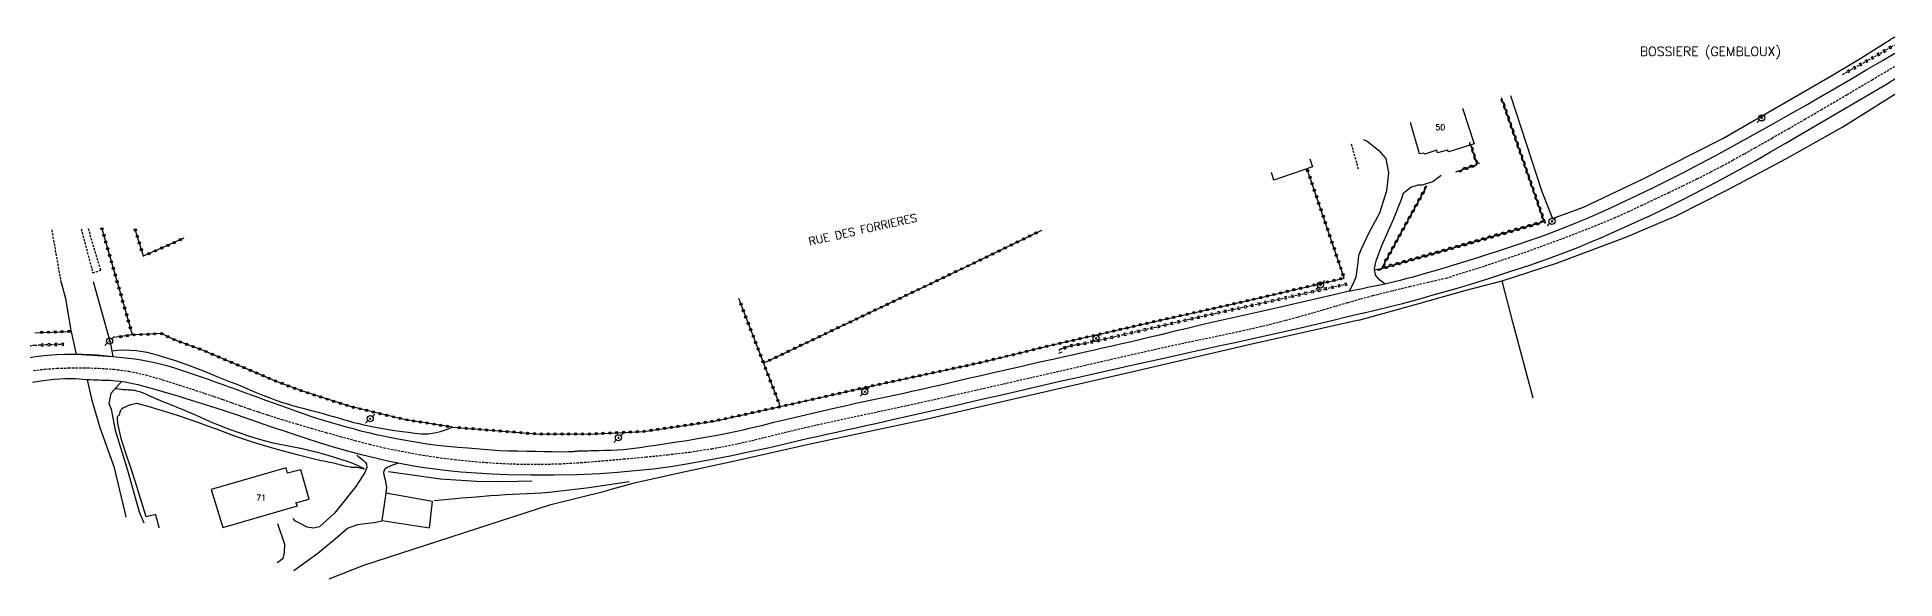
# Model space of a CAD drawing. Header units: millimetres. Extents: x 172000 to 173000, y 133000 to 134000.
# Drawn here: x 172593.8 to 173000, y 133871.6 to 133990.1 of the extents above; entities that cross this region are included whole.
import ezdxf
from ezdxf.enums import TextEntityAlignment as Align

# ---------------------------------------------------------------- set-up
doc = ezdxf.new("R2010")
doc.units = ezdxf.units.MM
doc.linetypes.add('DASHED', pattern=[0.75, 0.5, -0.25])
doc.layers.get('0').update_dxf_attribs({"linetype": 'CONTINUOUS'})
for name, color, linetype in [('W0001', 6, 'DASHED'), ('W0008', 7, 'CONTINUOUS'), ('W0017', 7, 'CONTINUOUS'), ('W0101', 7, 'CONTINUOUS'), ('W0104', 1, 'CONTINUOUS'), ('W0112', 1, 'DASHED'), ('W0120', 7, 'CONTINUOUS'), ('W0211', 2, 'CONTINUOUS'), ('W0214', 2, 'CONTINUOUS'), ('W0220', 5, 'DASHED'), ('W0300', 7, 'CONTINUOUS'), ('W0310', 3, 'CONTINUOUS'), ('W0322', 7, 'CONTINUOUS'), ('W0323', 7, 'CONTINUOUS'), ('W0330', 7, 'CONTINUOUS'), ('W0473', 7, 'CONTINUOUS'), ('W0980', 7, 'CONTINUOUS'), ('W0989', 7, 'CONTINUOUS'), ('W0991', 7, 'CONTINUOUS')]:
    doc.layers.add(name, color=color, linetype=linetype)
doc.styles.get("Standard").update_dxf_attribs({"font": 'romans.shx', "width": 0.85})

# ---------------------------------------------------------------- blocks, each defined once
blk = doc.blocks.new('T473')
for p, q in [((-0.166667, 0.166667), (0.166667, -0.166667)), ((-0.166667, -0.166667), (0.166667, 0.166667)), ((0.500001, 0.500001), (1.000002, 1.000002)), ((-1.000002, -1.000002), (-0.500001, -0.500001))]:
    blk.add_line(p, q)
blk.add_ellipse((0, 0), major_axis=(0.471405, 0.471405), ratio=1, start_param=5.4977871438, end_param=11.780972451)
blk = doc.blocks.new('t323o')
at = {"color": 0, "linetype": 'Continuous'}
for radius in [0.25, 0.15]:
    blk.add_circle((0, 0), radius, dxfattribs=at)
blk = doc.blocks.new('t310o')
at = {"color": 0, "linetype": 'Continuous'}
for centre, start, end in [((-0.5, 0.38), 216.8699, 323.1304), ((0.5, -0.37), 36.8699, 143.1303)]:
    blk.add_arc(centre, 0.625, start, end, dxfattribs=at)
blk = doc.blocks.new('t322o')
at = {"color": 0, "linetype": 'Continuous'}
for radius in [0.25, 0.15]:
    blk.add_circle((0, 0), radius, dxfattribs=at)
blk = doc.blocks.new('t220o')
at = {"color": 0, "linetype": 'Continuous'}
for p, q in [((-0.25, 0.25), (0.25, 0.25)), ((-0.25, -0.25), (0.25, -0.25))]:
    blk.add_line(p, q, dxfattribs=at)

msp = doc.modelspace()

# ---------------------------------------------------------------- linework, layer by layer
at = {"layer": 'W0001'}
msp.add_lwpolyline([(172592.96, 133917.2), (172595.54, 133917.48), (172598.12, 133917.65), (172600.7, 133917.74), (172603.98, 133917.76), (172607.26, 133917.68), (172610.53, 133917.45), (172613.79, 133917.02), (172617.53, 133916.22), (172621.21, 133915.17), (172624.84, 133913.99), (172628.46, 133912.82), (172630.43, 133912.18), (172632.39, 133911.52), (172634.35, 133910.84), (172636.3, 133910.15), (172638.25, 133909.46), (172640.2, 133908.77), (172642.16, 133908.1), (172644.12, 133907.46), (172647.3, 133906.46), (172650.49, 133905.49), (172653.68, 133904.56), (172656.88, 133903.64), (172660.06, 133902.75), (172663.23, 133901.88), (172666.43, 133901.05), (172669.64, 133900.3), (172673.46, 133899.52), (172677.31, 133898.81), (172681.16, 133898.2), (172685.04, 133897.7), (172689.58, 133897.25), (172694.14, 133896.92), (172698.7, 133896.72), (172703.27, 133896.66), (172707.97, 133896.77), (172712.66, 133897.04), (172717.35, 133897.42), (172722.02, 133897.83), (172726.85, 133898.27), (172731.68, 133898.76), (172736.49, 133899.34), (172741.29, 133900.08), (172744.2, 133900.61), (172747.1, 133901.21), (172749.99, 133901.86), (172752.87, 133902.55), (172755.74, 133903.26), (172758.61, 133903.96), (172761.49, 133904.65), (172764.38, 133905.31), (172767.3, 133905.95), (172770.22, 133906.58), (172773.14, 133907.21), (172776.07, 133907.83), (172778.99, 133908.46), (172781.92, 133909.08), (172784.84, 133909.71), (172787.76, 133910.36), (172793.53, 133911.64), (172799.29, 133912.94), (172805.05, 133914.25), (172810.81, 133915.56), (172814.5, 133916.4), (172818.19, 133917.24), (172821.88, 133918.08), (172825.57, 133918.93), (172829.26, 133919.77), (172832.95, 133920.61), (172836.64, 133921.44), (172840.33, 133922.27), (172843.29, 133922.92), (172846.26, 133923.55), (172849.22, 133924.17), (172852.19, 133924.78), (172855.15, 133925.41), (172858.11, 133926.06), (172861.07, 133926.73), (172864.02, 133927.44), (172866.77, 133928.15), (172869.52, 133928.9), (172872.26, 133929.68), (172875, 133930.48), (172877.73, 133931.28), (172880.47, 133932.07), (172883.21, 133932.84), (172885.96, 133933.57), (172889.93, 133934.58), (172893.92, 133935.55), (172897.91, 133936.49), (172901.9, 133937.39), (172910.45, 133940.09), (172918.94, 133942.97), (172927.36, 133946.04), (172935.71, 133949.29), (172938.69, 133950.55), (172941.64, 133951.88), (172944.56, 133953.26), (172947.48, 133954.64), (172950.57, 133956.09), (172953.66, 133957.56), (172956.73, 133959.06), (172959.78, 133960.6), (172962.24, 133961.9), (172964.67, 133963.23), (172967.1, 133964.59), (172969.53, 133965.95), (172973.14, 133967.99), (172976.74, 133970.05), (172980.34, 133972.12), (172983.92, 133974.21), (172989.48, 133977.47), (172995.02, 133980.74), (173000, 133983.71)], dxfattribs=at)
at = {"layer": 'W0008'}
for points in [[(172894.27, 133937.54), (172897.38, 133938.43), (172900.48, 133939.35), (172903.58, 133940.27), (172906.67, 133941.22), (172908.83, 133941.9), (172910.98, 133942.58), (172913.13, 133943.28), (172915.28, 133943.99), (172917.67, 133944.78), (172920.05, 133945.58), (172922.43, 133946.41), (172924.79, 133947.27), (172927.43, 133948.29), (172930.06, 133949.36), (172932.67, 133950.45), (172935.27, 133951.58), (172938.2, 133952.9), (172941.11, 133954.26), (172944.01, 133955.64), (172946.9, 133957.05), (172950.41, 133958.8), (172953.91, 133960.58), (172957.39, 133962.39), (172960.85, 133964.22), (172964.96, 133966.44), (172969.05, 133968.69), (172973.12, 133970.98), (172977.19, 133973.27), (172980.49, 133975.16), (172983.78, 133977.06), (172987.06, 133978.97), (172990.34, 133980.89), (172993.9, 133982.98), (172997.46, 133985.06), (173000, 133986.57)], [(172883.68, 133929.72), (172886.67, 133930.43), (172889.65, 133931.17), (172892.62, 133931.93), (172895.59, 133932.73), (172899.57, 133933.84), (172903.54, 133934.98), (172907.51, 133936.16), (172911.45, 133937.4), (172915.81, 133938.8), (172920.15, 133940.24), (172924.47, 133941.75), (172928.76, 133943.33), (172931.08, 133944.25), (172933.39, 133945.22), (172935.69, 133946.21), (172937.98, 133947.22), (172940.9, 133948.51), (172943.81, 133949.81), (172946.71, 133951.15), (172949.58, 133952.53), (172953.81, 133954.64), (172958.02, 133956.82), (172962.19, 133959.04), (172966.35, 133961.3), (172969.59, 133963.11), (172972.81, 133964.97), (172976.02, 133966.84), (172979.23, 133968.71), (172983.97, 133971.46), (172988.71, 133974.22), (172993.44, 133976.99), (172998.15, 133979.8), (173000, 133980.93)], [(172894.27, 133937.54), (172893.04, 133937.2), (172891.8, 133936.88), (172890.57, 133936.57), (172889.33, 133936.27), (172888.18, 133936.01), (172887.03, 133935.77), (172885.88, 133935.53), (172884.73, 133935.3), (172883.58, 133935.07), (172882.43, 133934.84), (172881.28, 133934.61), (172880.13, 133934.36), (172878.24, 133933.95), (172876.35, 133933.52), (172874.46, 133933.08), (172872.58, 133932.65), (172870.69, 133932.21), (172868.81, 133931.77), (172866.92, 133931.33), (172865.04, 133930.9), (172863.07, 133930.45), (172861.11, 133930.01), (172859.14, 133929.57), (172857.18, 133929.13), (172855.21, 133928.69), (172853.25, 133928.24), (172851.29, 133927.8), (172849.33, 133927.35), (172847.29, 133926.87), (172845.26, 133926.39), (172843.23, 133925.9), (172841.2, 133925.41), (172839.17, 133924.92), (172837.14, 133924.43), (172835.1, 133923.95), (172833.07, 133923.47), (172830.97, 133922.99), (172828.87, 133922.51), (172826.77, 133922.04), (172824.67, 133921.57), (172822.57, 133921.1), (172820.47, 133920.63), (172818.37, 133920.16), (172816.27, 133919.69), (172812.68, 133918.89), (172809.1, 133918.08), (172805.51, 133917.27), (172801.93, 133916.46), (172799.81, 133915.97), (172797.7, 133915.48), (172795.59, 133914.99), (172793.47, 133914.5), (172791.36, 133914), (172789.25, 133913.51), (172787.13, 133913.03), (172785.02, 133912.55), (172783.28, 133912.17), (172781.53, 133911.79), (172779.79, 133911.42), (172778.05, 133911.05), (172776.3, 133910.68), (172774.56, 133910.31), (172772.82, 133909.94), (172771.08, 133909.55), (172767.68, 133908.78), (172764.28, 133908), (172760.88, 133907.21), (172757.49, 133906.42), (172756.15, 133906.1), (172754.81, 133905.77), (172753.47, 133905.44), (172752.14, 133905.11), (172750.8, 133904.79), (172749.46, 133904.47), (172748.12, 133904.16), (172746.77, 133903.86), (172744.64, 133903.41), (172742.5, 133902.99), (172740.36, 133902.59), (172738.21, 133902.2), (172735.93, 133901.82), (172733.64, 133901.47), (172731.35, 133901.13), (172729.06, 133900.8), (172727.3, 133900.53), (172725.55, 133900.26), (172723.78, 133900.01), (172722.01, 133899.82), (172720.66, 133899.73), (172719.29, 133899.68), (172717.93, 133899.65), (172716.57, 133899.62), (172716, 133899.6), (172715.42, 133899.59), (172714.85, 133899.58), (172714.27, 133899.57), (172713.7, 133899.56), (172713.12, 133899.54), (172712.55, 133899.53), (172711.97, 133899.5), (172711.73, 133899.49), (172711.48, 133899.47), (172711.23, 133899.45), (172710.99, 133899.42), (172710.74, 133899.4), (172710.5, 133899.38), (172710.25, 133899.37), (172710, 133899.36), (172708.22, 133899.33), (172706.43, 133899.36), (172704.65, 133899.41), (172702.86, 133899.45), (172700.86, 133899.48), (172698.85, 133899.51), (172696.85, 133899.56), (172694.85, 133899.64), (172693.13, 133899.74), (172691.41, 133899.87), (172689.69, 133900.01), (172687.98, 133900.16), (172685.75, 133900.37), (172683.52, 133900.58), (172681.3, 133900.81), (172679.08, 133901.09), (172677.37, 133901.35), (172675.66, 133901.64), (172673.96, 133901.94), (172672.26, 133902.26), (172670.84, 133902.54), (172669.42, 133902.82), (172668, 133903.12), (172666.59, 133903.44), (172664.86, 133903.86), (172663.14, 133904.31), (172661.42, 133904.78), (172659.7, 133905.27), (172658.18, 133905.71), (172656.66, 133906.17), (172655.14, 133906.64), (172653.63, 133907.14), (172652, 133907.69), (172650.38, 133908.27), (172648.75, 133908.85), (172647.13, 133909.44), (172645.45, 133910.04), (172643.76, 133910.63), (172642.08, 133911.24), (172640.4, 133911.84), (172639.63, 133912.13), (172638.86, 133912.41), (172638.09, 133912.7), (172637.32, 133912.99), (172636.55, 133913.28), (172635.78, 133913.56), (172635.01, 133913.85), (172634.23, 133914.12), (172632.73, 133914.66), (172631.22, 133915.19), (172629.7, 133915.72), (172628.19, 133916.23), (172626.75, 133916.72), (172625.31, 133917.21), (172623.87, 133917.67), (172622.41, 133918.1), (172620.95, 133918.49), (172619.47, 133918.84), (172617.99, 133919.16), (172616.49, 133919.45), (172615.15, 133919.66), (172613.79, 133919.82), (172612.43, 133919.97), (172611.08, 133920.11), (172609.68, 133920.26), (172608.29, 133920.4), (172606.9, 133920.53), (172605.5, 133920.61), (172603.62, 133920.67), (172601.75, 133920.69), (172599.87, 133920.66), (172598, 133920.57), (172596.01, 133920.42), (172594.02, 133920.22), (172592.04, 133919.96)], [(172883.75, 133929.73), (172880.33, 133928.88), (172876.89, 133928.04), (172873.46, 133927.22), (172870.02, 133926.42), (172867.1, 133925.75), (172864.17, 133925.1), (172861.24, 133924.45), (172858.31, 133923.81), (172855.38, 133923.17), (172852.45, 133922.54), (172849.53, 133921.9), (172846.6, 133921.25), (172840.17, 133919.83), (172833.74, 133918.41), (172827.31, 133916.98), (172820.89, 133915.53), (172818.08, 133914.9), (172815.28, 133914.26), (172812.48, 133913.61), (172809.68, 133912.96), (172806.88, 133912.31), (172804.08, 133911.67), (172801.28, 133911.02), (172798.48, 133910.38), (172794.22, 133909.4), (172789.96, 133908.43), (172785.7, 133907.47), (172781.44, 133906.5), (172779.3, 133906.02), (172777.15, 133905.54), (172775.01, 133905.07), (172772.86, 133904.59), (172770.72, 133904.12), (172768.58, 133903.64), (172766.43, 133903.16), (172764.29, 133902.68), (172762.46, 133902.27), (172760.63, 133901.84), (172758.8, 133901.42), (172756.97, 133900.99), (172755.14, 133900.56), (172753.3, 133900.15), (172751.47, 133899.75), (172749.63, 133899.36), (172745.32, 133898.47), (172741.01, 133897.61), (172736.68, 133896.81), (172732.34, 133896.13), (172728.47, 133895.62), (172724.58, 133895.2), (172720.69, 133894.86), (172716.79, 133894.6), (172711.78, 133894.38), (172706.76, 133894.27), (172701.74, 133894.26), (172696.73, 133894.35), (172693.3, 133894.48), (172689.87, 133894.69), (172686.45, 133894.96), (172683.03, 133895.3), (172680.73, 133895.58), (172678.43, 133895.9), (172676.13, 133896.27), (172673.85, 133896.68), (172670.79, 133897.3), (172667.74, 133897.99), (172664.71, 133898.73), (172661.69, 133899.52), (172658.58, 133900.42), (172655.49, 133901.38), (172652.41, 133902.38), (172649.33, 133903.39), (172647.86, 133903.88), (172646.38, 133904.38), (172644.91, 133904.89), (172643.45, 133905.4), (172641.98, 133905.91), (172640.51, 133906.42), (172639.04, 133906.92), (172637.56, 133907.42), (172634.78, 133908.34), (172631.99, 133909.25), (172629.19, 133910.14), (172626.39, 133911.01), (172624.61, 133911.54), (172622.83, 133912.06), (172621.05, 133912.56), (172619.26, 133913.06), (172618.22, 133913.36), (172617.18, 133913.66), (172616.14, 133913.95), (172615.09, 133914.2), (172614.07, 133914.41), (172613.05, 133914.59), (172612.03, 133914.75), (172611, 133914.87), (172610.39, 133914.92), (172609.77, 133914.96), (172609.16, 133914.99), (172608.54, 133915.01), (172607.93, 133915.02), (172607.32, 133915.04), (172606.7, 133915.05), (172606.09, 133915.08), (172605.31, 133915.11), (172604.54, 133915.16), (172603.77, 133915.22), (172602.99, 133915.27), (172602.22, 133915.32), (172601.44, 133915.35), (172600.67, 133915.35), (172599.89, 133915.34), (172597.51, 133915.18), (172595.13, 133914.92), (172592.77, 133914.57)]]:
    msp.add_lwpolyline(points, dxfattribs=at)
at = {"layer": 'W0017'}
for points in [[(172883.74, 133967.69), (172884.55, 133967.43), (172887.19, 133965.29), (172888.7, 133963.5), (172889.31, 133960.4), (172888.86, 133956.5), (172887.28, 133951.57), (172884.97, 133947.31), (172883.3, 133943.74), (172882.71, 133942.31), (172882.55, 133940.78), (172882.17, 133937.55), (172881.45, 133936.08), (172880.68, 133934.49)], [(172888.56, 133936.08), (172887.41, 133936.92), (172886.4, 133938.02), (172886.25, 133939.48), (172886.61, 133941.14), (172887.81, 133944.54), (172890.48, 133950.43), (172892.27, 133955), (172892.55, 133956.04), (172892.81, 133956.2), (172894.18, 133957.28), (172895.76, 133957.79), (172896.69, 133957.75), (172898.99, 133958.52), (172900.8, 133959.91)], [(172606, 133936.67), (172609.84, 133923.07), (172610.33, 133920.18), (172602.42, 133920.71), (172601.2, 133925.98), (172600.07, 133932.84), (172599.07, 133936.33)], [(172613.26, 133885.1), (172613.05, 133886.12), (172610.67, 133895.87), (172607.59, 133904.61), (172605.78, 133910.64), (172604.81, 133915.13)], [(172612.26, 133914.76), (172611.11, 133913.52), (172609.9, 133912.17), (172609.46, 133909.99), (172609.94, 133908.74), (172610.87, 133904.16), (172613.52, 133895.4), (172616.06, 133886.25), (172617.12, 133883.87)], [(172663.69, 133898.63), (172665.13, 133897.52), (172665.55, 133897.09), (172665.8, 133896.66), (172665.85, 133895.93), (172665.46, 133894.89), (172663.44, 133891.82), (172658.8, 133885.96), (172655.5, 133882.96), (172654.23, 133882.67), (172652.81, 133882.92), (172651.55, 133883.6), (172650.28, 133884.22), (172649.78, 133884.84)], [(172672.81, 133896.89), (172671.5, 133896.44), (172670.31, 133895.96), (172669.77, 133895.51), (172669.52, 133894.9), (172669.59, 133894.33), (172669.86, 133893.24), (172670.15, 133891.67), (172670.01, 133890.36)], [(172646.32, 133883.71), (172647.85, 133879.19), (172647.79, 133877.37), (172647.54, 133876.09), (172646.9, 133875.58), (172646.25, 133875.13)], [(172649.9, 133873.47), (172655.15, 133877.25), (172658.93, 133880.36), (172661.65, 133882.72), (172663.92, 133883.47), (172666.09, 133883.77), (172667.5, 133883.9), (172669.18, 133884.27)]]:
    msp.add_lwpolyline(points, dxfattribs=at)
at = {"layer": 'W0101'}
for points in [[(172908.02, 133966.72), (172902.47, 133964.98), (172902.17, 133965.33), (172900, 133964.77), (172899.86, 133965.39), (172897.19, 133964.49), (172897.04, 133964.68), (172896.07, 133964.54), (172894.06, 133971.43)], [(172905.44, 133974.56), (172908.02, 133966.72)]]:
    msp.add_lwpolyline(points, dxfattribs=at)
msp.add_lwpolyline([(172651.47, 133895.45), (172648.52, 133894.76), (172648.24, 133895.91), (172631.8, 133891.13), (172634.39, 133882.86), (172650.74, 133887.61), (172650.37, 133888.23), (172653.28, 133889.02)], close=True, dxfattribs=at)
at = {"layer": 'W0104'}
msp.add_lwpolyline([(172872.07, 133963.47), (172872.65, 133961.7), (172864.24, 133958.79), (172863.7, 133960.44)], dxfattribs=at)
msp.add_lwpolyline([(172670.01, 133890.36), (172669.17, 133884.34), (172679.61, 133882.79), (172680.24, 133888.52)], close=True, dxfattribs=at)
at = {"layer": 'W0112'}
for points in [[(172881.11, 133966.74), (172882.65, 133961.25)], [(172599.07, 133936.33), (172597.01, 133948.05)], [(172603.41, 133948.15), (172605.94, 133938.56), (172607.7, 133939.11), (172604.99, 133948.18)]]:
    msp.add_lwpolyline(points, dxfattribs=at)
at = {"layer": 'W0120'}
msp.add_lwpolyline([(172817.85, 133921.15), (172817.09, 133920.87)], dxfattribs=at)
at = {"layer": 'W0211'}
for points in [[(173000, 133990.07), (172999.05, 133989.55)], [(172617.64, 133885.19), (172617.04, 133887.08), (172616.44, 133888.96), (172615.85, 133890.85), (172615.27, 133892.74), (172614.24, 133895.92), (172613.16, 133899.09), (172612.17, 133902.31), (172611.45, 133905.59), (172611.39, 133905.94), (172611.33, 133906.29), (172611.32, 133906.66), (172611.38, 133907.02), (172611.45, 133907.17), (172611.56, 133907.3), (172611.68, 133907.43), (172611.77, 133907.56), (172611.84, 133907.71), (172611.89, 133907.86), (172611.93, 133908.01), (172611.97, 133908.16), (172612.02, 133908.32), (172612.07, 133908.47), (172612.15, 133908.62), (172612.24, 133908.75), (172612.42, 133908.92), (172612.63, 133909.05), (172612.85, 133909.15), (172613.07, 133909.25), (172613.67, 133909.5), (172614.27, 133909.72), (172614.89, 133909.91), (172615.51, 133910.06)], [(172615.51, 133910.06), (172617.96, 133909.38), (172620.4, 133908.67), (172622.83, 133907.92), (172625.25, 133907.14), (172627.17, 133906.49), (172629.09, 133905.81), (172631, 133905.11), (172632.9, 133904.39), (172634.81, 133903.68), (172636.72, 133902.98), (172638.64, 133902.31), (172640.58, 133901.68), (172643.92, 133900.65), (172647.29, 133899.69), (172650.67, 133898.79), (172654.06, 133897.93), (172654.67, 133897.78), (172655.27, 133897.65), (172655.88, 133897.52), (172656.49, 133897.39), (172657.09, 133897.27), (172657.7, 133897.14), (172658.31, 133897.02), (172658.91, 133896.88), (172659.33, 133896.78), (172659.74, 133896.68), (172660.15, 133896.57), (172660.56, 133896.46), (172660.97, 133896.35), (172661.38, 133896.25), (172661.8, 133896.17), (172662.22, 133896.09), (172662.43, 133896.07), (172662.65, 133896.05), (172662.87, 133896.04), (172663.08, 133896.04), (172663.3, 133896.03), (172663.52, 133896.02), (172663.74, 133896.01), (172663.95, 133895.98), (172664.31, 133895.92), (172664.67, 133895.85), (172665.02, 133895.76), (172665.37, 133895.66)], [(172619.73, 133885.68), (172617.64, 133885.19)], [(172620.49, 133882.8), (172620.47, 133882.89), (172620.27, 133883.59), (172620.09, 133884.28), (172619.9, 133884.98), (172619.73, 133885.68)]]:
    msp.add_lwpolyline(points, dxfattribs=at)
at = {"layer": 'W0214'}
for points in [[(172610.12, 133921.44), (172611.46, 133921.6), (172612.8, 133921.66), (172614.15, 133921.64), (172615.49, 133921.52), (172617.73, 133921.15), (172619.94, 133920.6), (172622.1, 133919.95), (172624.25, 133919.26), (172627.23, 133918.23), (172630.17, 133917.08), (172633.09, 133915.89), (172636.01, 133914.73), (172637.43, 133914.16), (172638.85, 133913.57), (172640.27, 133912.98), (172641.68, 133912.39), (172643.1, 133911.81), (172644.53, 133911.25), (172645.97, 133910.71), (172647.42, 133910.2), (172648.52, 133909.85), (172649.63, 133909.52), (172650.74, 133909.21), (172651.86, 133908.92), (172652.98, 133908.63), (172654.1, 133908.34), (172655.22, 133908.05), (172656.33, 133907.75), (172657.44, 133907.44), (172658.55, 133907.12), (172659.66, 133906.79), (172660.77, 133906.46), (172661.88, 133906.14), (172662.99, 133905.84), (172664.11, 133905.55), (172665.23, 133905.29), (172667.3, 133904.85), (172669.38, 133904.48), (172671.47, 133904.15), (172673.57, 133903.86), (172674.97, 133903.66), (172676.39, 133903.45), (172677.83, 133903.32), (172679.27, 133903.34), (172680.64, 133903.52), (172682, 133903.83), (172683.32, 133904.25), (172684.6, 133904.79)], [(172665.37, 133895.66), (172664.45, 133896.1), (172663.52, 133896.51), (172662.58, 133896.9), (172661.62, 133897.26), (172659.55, 133897.96), (172657.45, 133898.59), (172655.34, 133899.17), (172653.22, 133899.71), (172652.11, 133899.98), (172650.99, 133900.21), (172649.87, 133900.43), (172648.75, 133900.64), (172647.63, 133900.85), (172646.51, 133901.07), (172645.39, 133901.32), (172644.28, 133901.59), (172642.15, 133902.18), (172640.04, 133902.82), (172637.94, 133903.52), (172635.86, 133904.26), (172634.56, 133904.76), (172633.26, 133905.29), (172631.98, 133905.84), (172630.7, 133906.4), (172629.42, 133906.97), (172628.14, 133907.53), (172626.86, 133908.09), (172625.57, 133908.63), (172624.91, 133908.9), (172624.25, 133909.16), (172623.6, 133909.42), (172622.94, 133909.68), (172622.28, 133909.94), (172621.62, 133910.2), (172620.96, 133910.46), (172620.3, 133910.73), (172619.71, 133910.98), (172619.13, 133911.24), (172618.56, 133911.52), (172617.98, 133911.79), (172617.4, 133912.05), (172616.81, 133912.29), (172616.2, 133912.51), (172615.59, 133912.69), (172615.21, 133912.77), (172614.83, 133912.82), (172614.45, 133912.86), (172614.06, 133912.89), (172613.68, 133912.91), (172613.3, 133912.93), (172612.92, 133912.95), (172612.54, 133912.98), (172612.1, 133913.03), (172611.67, 133913.08), (172611.24, 133913.13), (172610.8, 133913.18)]]:
    msp.add_lwpolyline(points, dxfattribs=at)
at = {"layer": 'W0220'}
for points in [[(172988.58, 133981.93), (172990.47, 133982.98), (172992.36, 133984.03), (172994.24, 133985.09), (172996.11, 133986.16), (172999.17, 133987.92), (173000, 133988.4)], [(172880.16, 133936.06), (172875.45, 133934.99), (172870.74, 133933.93), (172866.03, 133932.86), (172861.32, 133931.81), (172859.34, 133931.36), (172857.35, 133930.92), (172855.36, 133930.48), (172853.38, 133930.04), (172851.39, 133929.6), (172849.4, 133929.16), (172847.42, 133928.71), (172845.43, 133928.26), (172843.66, 133927.85), (172841.89, 133927.44), (172840.12, 133927.03), (172838.35, 133926.61), (172836.58, 133926.2), (172834.82, 133925.78), (172833.05, 133925.37), (172831.28, 133924.96), (172829.26, 133924.49), (172827.25, 133924.02), (172825.23, 133923.57), (172823.21, 133923.13), (172822.72, 133923.04), (172822.23, 133922.95), (172821.74, 133922.87), (172821.24, 133922.8), (172820.75, 133922.71), (172820.26, 133922.62), (172819.77, 133922.52), (172819.29, 133922.4), (172819.14, 133922.36), (172818.99, 133922.31), (172818.84, 133922.25), (172818.7, 133922.2), (172818.56, 133922.14), (172818.41, 133922.09), (172818.27, 133922.03), (172818.12, 133921.98), (172818.04, 133921.97), (172817.97, 133921.95), (172817.9, 133921.94), (172817.82, 133921.92), (172817.75, 133921.91), (172817.67, 133921.89), (172817.6, 133921.86), (172817.53, 133921.83), (172817.46, 133921.8), (172817.37, 133921.76), (172817.3, 133921.69), (172817.27, 133921.59), (172817.27, 133921.56), (172817.29, 133921.54), (172817.31, 133921.52), (172817.34, 133921.52)], [(172575, 133916.98), (172576.43, 133917.91), (172577.9, 133918.76), (172579.43, 133919.52), (172581, 133920.19), (172582.17, 133920.59), (172583.38, 133920.9), (172584.59, 133921.16), (172585.8, 133921.43), (172587.04, 133921.73), (172588.29, 133922.03), (172589.54, 133922.29), (172590.8, 133922.5), (172592.02, 133922.64), (172593.23, 133922.72), (172594.45, 133922.78), (172595.67, 133922.83), (172596.65, 133922.87), (172597.63, 133922.9), (172598.61, 133922.92), (172599.6, 133922.93)]]:
    msp.add_lwpolyline(points, dxfattribs=at)
at = {"layer": 'W0300'}
msp.add_lwpolyline([(172723.24, 133892.84), (172718.88, 133892.14), (172714.51, 133891.52), (172710.14, 133890.98), (172705.75, 133890.52), (172704.15, 133890.38), (172702.54, 133890.27), (172700.93, 133890.18), (172699.32, 133890.1), (172697.71, 133890.03), (172696.1, 133889.95), (172694.49, 133889.86), (172692.89, 133889.75), (172689.81, 133889.51), (172686.74, 133889.24), (172683.67, 133888.95), (172680.61, 133888.64)], dxfattribs=at)
at = {"layer": 'W0310'}
for points in [[(172886.35, 133939.23), (172887.76, 133939.51), (172923.34, 133949.73), (172913.98, 133976.79)], [(172904.03, 133960.63), (172908.66, 133962.22), (172907.3, 133966.49)], [(172897.56, 133957.39), (172887.76, 133939.51)]]:
    msp.add_lwpolyline(points, dxfattribs=at)
at = {"layer": 'W0322'}
msp.add_lwpolyline([(172684.6, 133904.79), (172674.03, 133906.48), (172662.29, 133909.29), (172651.89, 133912.62), (172646.26, 133914.73), (172630.33, 133921.49), (172624.01, 133923.8), (172620.89, 133925.28), (172618.63, 133925.14), (172614.46, 133924.96), (172610.54, 133924.38)], dxfattribs=at)
at = {"layer": 'W0323'}
for points in [[(172684.6, 133904.79), (172702.99, 133903.3), (172714.59, 133903.28), (172726.45, 133903.87), (172741.9, 133906.13), (172756.6, 133909.35), (172777.42, 133914.05), (172800.42, 133918.99), (172815.2, 133922.61), (172834.29, 133927.01), (172858.6, 133932.46), (172879.58, 133937.4), (172871.58, 133960.97)], [(172607.94, 133948.23), (172614.57, 133925.08)], [(172617.04, 133942.18), (172615.21, 133948)], [(172752.63, 133918.79), (172794.87, 133938.88), (172813.48, 133947.84)], [(172625.84, 133946.08), (172616.96, 133942.16), (172617.04, 133942.18)], [(172747.16, 133932.99), (172756.29, 133909.28)], [(172593.24, 133925.44), (172600.78, 133925.74)]]:
    msp.add_lwpolyline(points, dxfattribs=at)
at = {"layer": 'W0330'}
for points in [[(172915.96, 133977.3), (172922.8, 133956.29), (172925.11, 133950.44), (172931.95, 133952.86), (172944.96, 133959.06), (172962.37, 133967.89), (172985.89, 133981.45), (172992.21, 133985.28), (172999.05, 133989.55)], [(172882.8, 133928.19), (172895.43, 133931.66), (172906.29, 133934.73), (172914.11, 133936.82), (172926, 133940.62), (172941.18, 133946.32), (172952.18, 133951.03), (172963.4, 133956.71), (172976.32, 133963.54), (172988.6, 133970.44), (173000, 133977.63)], [(172920.88, 133911.12), (172916.45, 133927.75), (172914.11, 133936.82)], [(172882.8, 133928.19), (172858.75, 133922.77), (172833.73, 133916.96), (172809.52, 133911.39), (172787.43, 133906.31), (172762.82, 133901.09), (172746.99, 133897.46), (172734.2, 133894.7), (172724.03, 133892.48), (172718.19, 133890.89)], [(172670.62, 133895.08), (172681.99, 133893.45), (172689.83, 133892.95), (172695.85, 133892.89), (172701.92, 133893.04)], [(172657.66, 133871.61), (172665.22, 133874.63), (172706.11, 133887.85), (172718.19, 133890.89)]]:
    msp.add_lwpolyline(points, dxfattribs=at)

# ---------------------------------------------------------------- block references
at = {"layer": 'W0220'}
for p, rotation in [((172997.73, 133987.09), 29.90869466004066), ((172999.03, 133987.84), 29.90869466004066), ((172989.9, 133982.66), 28.9300013620779), ((172991.21, 133983.39), 29.17467286497887), ((172992.52, 133984.12), 29.41934560848729), ((172993.82, 133984.86), 29.41934560848729), ((172995.13, 133985.6), 29.66401959399684), ((172996.43, 133986.34), 29.90869466004066), ((172871.15, 133934.02), 192.7476421785295), ((172872.62, 133934.35), 192.7476421785295), ((172874.08, 133934.68), 192.7476421785295), ((172875.54, 133935.01), 192.7861850673173), ((172877, 133935.34), 192.7861850673173), ((172878.47, 133935.68), 192.7861850673173), ((172879.93, 133936.01), 192.7861850673173), ((172853.59, 133930.09), 192.4750381568006), ((172855.05, 133930.41), 192.4750381568006), ((172856.52, 133930.74), 192.4874814780092), ((172857.98, 133931.06), 192.5314656830689), ((172859.44, 133931.39), 192.6069906917309), ((172860.91, 133931.71), 192.6069906917309), ((172862.37, 133932.04), 192.6705567951437), ((172863.84, 133932.37), 192.6705567951437), ((172865.3, 133932.7), 192.6705567951437), ((172866.76, 133933.03), 192.7090994208429), ((172868.23, 133933.36), 192.7090994208429), ((172869.69, 133933.69), 192.7090994208429), ((172834.58, 133925.73), 193.1291827915958), ((172836.04, 133926.07), 193.2027483673537), ((172837.5, 133926.41), 193.2373100463443), ((172838.96, 133926.76), 193.2241786173189), ((172840.42, 133927.1), 193.1633542844932), ((172841.88, 133927.44), 193.1633542844932), ((172843.34, 133927.78), 193.063526595536), ((172844.81, 133928.12), 192.9246958232821), ((172846.27, 133928.45), 192.778418695612), ((172847.73, 133928.78), 192.6539150769541), ((172849.19, 133929.11), 192.6539150769541), ((172850.66, 133929.44), 192.560951541942), ((172852.12, 133929.76), 192.4995282549325), ((172594.89, 133922.8), 2.44712768196894), ((172596.39, 133922.86), 2.354314757044173), ((172597.89, 133922.9), 1.177114179201096), ((172599.39, 133922.93), 0.5885144732303728), ((172818.49, 133922.12), 200.9585731277553), ((172819.92, 133922.55), 191.916345612905), ((172821.4, 133922.82), 188.9517683481997), ((172822.88, 133923.07), 190.9734341460168), ((172824.35, 133923.38), 192.1083828535517), ((172825.81, 133923.7), 192.8198804220303), ((172827.28, 133924.03), 193.1400890650477), ((172828.74, 133924.37), 193.1400890650477), ((172830.2, 133924.71), 193.0689217367764), ((172831.66, 133925.05), 193.0166135197709), ((172833.12, 133925.39), 193.1291827915958)]:
    msp.add_blockref('t220o', p, dxfattribs=dict(at, rotation=rotation))
at = {"layer": 'W0310'}
for p, rotation in [((172914.34, 133975.76), 109.0851804707669), ((172914.83, 133974.34), 109.0851804707669), ((172915.32, 133972.92), 109.0851804707669), ((172915.81, 133971.5), 109.0851804707669), ((172916.3, 133970.09), 109.0851804707669), ((172907.42, 133966.13), 107.5942075520557), ((172916.79, 133968.67), 109.0851804707669), ((172917.28, 133967.25), 109.0851804707669), ((172917.77, 133965.83), 109.0851804707669), ((172908.28, 133962.09), 18.97144512412177), ((172907.87, 133964.7), 107.5942075520557), ((172908.33, 133963.27), 107.5942075520557), ((172918.26, 133964.41), 109.0851804707669), ((172918.75, 133963), 109.0851804707669), ((172919.24, 133961.58), 109.0851804707669), ((172905.45, 133961.12), 18.97144512412177), ((172906.87, 133961.6), 18.97144512412177), ((172919.73, 133960.16), 109.0851804707669), ((172920.23, 133958.74), 109.0851804707669), ((172895.69, 133953.98), 241.2679934131634), ((172896.41, 133955.29), 241.2679934131634), ((172897.13, 133956.61), 241.2679934131634), ((172920.72, 133957.33), 109.0851804707669), ((172921.21, 133955.91), 109.0851804707669), ((172921.7, 133954.49), 109.0851804707669), ((172893.53, 133950.03), 241.2679934131634), ((172894.25, 133951.35), 241.2679934131634), ((172894.97, 133952.66), 241.2679934131634), ((172922.19, 133953.07), 109.0851804707669), ((172922.68, 133951.66), 109.0851804707669), ((172923.17, 133950.24), 109.0851804707669), ((172891.36, 133946.08), 241.2679934131634), ((172892.08, 133947.4), 241.2679934131634), ((172892.81, 133948.72), 241.2679934131634), ((172910.89, 133946.15), 16.02808263113625), ((172912.33, 133946.57), 16.02808263113625), ((172913.77, 133946.98), 16.02808263113625), ((172915.21, 133947.39), 16.02808263113625), ((172916.65, 133947.81), 16.02808263113625), ((172918.09, 133948.22), 16.02808263113625), ((172919.54, 133948.64), 16.02808263113625), ((172920.98, 133949.05), 16.02808263113625), ((172922.42, 133949.47), 16.02808263113625), ((172889.2, 133942.14), 241.2679934131634), ((172889.92, 133943.45), 241.2679934131634), ((172890.64, 133944.77), 241.2679934131634), ((172896.47, 133942.01), 16.02808263113625), ((172897.91, 133942.42), 16.02808263113625), ((172899.35, 133942.84), 16.02808263113625), ((172900.79, 133943.25), 16.02808263113625), ((172902.24, 133943.67), 16.02808263113625), ((172903.68, 133944.08), 16.02808263113625), ((172905.12, 133944.5), 16.02808263113625), ((172906.56, 133944.91), 16.02808263113625), ((172908, 133945.32), 16.02808263113625), ((172909.44, 133945.74), 16.02808263113625), ((172887.82, 133939.53), 16.02808263113625), ((172888.48, 133940.82), 241.2679934131634), ((172889.26, 133939.94), 16.02808263113625), ((172890.7, 133940.35), 16.02808263113625), ((172892.14, 133940.77), 16.02808263113625), ((172893.59, 133941.18), 16.02808263113625), ((172895.03, 133941.6), 16.02808263113625)]:
    msp.add_blockref('t310o', p, dxfattribs=dict(at, rotation=rotation))
at = {"layer": 'W0322'}
for p, rotation in [((172612.02, 133924.6), 188.3259985506396), ((172613.5, 133924.82), 188.3259985506396), ((172614.99, 133924.98), 182.4591281697955), ((172616.49, 133925.05), 182.4591281697955), ((172617.99, 133925.11), 182.4591281697955), ((172619.49, 133925.19), 183.6489966060504), ((172620.98, 133925.24), 154.524541816311), ((172622.33, 133924.6), 154.524541816311), ((172623.68, 133923.95), 154.524541816311), ((172625.08, 133923.4), 159.9361624704705), ((172626.49, 133922.89), 159.9361624704705), ((172627.9, 133922.38), 159.9361624704705), ((172629.31, 133921.86), 159.9361624704705), ((172630.71, 133921.33), 157.0027822171095), ((172632.09, 133920.74), 157.0027822171095), ((172633.47, 133920.15), 157.0027822171095), ((172634.85, 133919.57), 157.0027822171095), ((172636.23, 133918.98), 157.0027822171095), ((172637.61, 133918.4), 157.0027822171095), ((172638.99, 133917.81), 157.0027822171095), ((172640.37, 133917.22), 157.0027822171095), ((172641.76, 133916.64), 157.0027822171095), ((172643.14, 133916.05), 157.0027822171095), ((172644.52, 133915.47), 157.0027822171095), ((172645.9, 133914.88), 157.0027822171095), ((172647.3, 133914.34), 159.475155559533), ((172648.7, 133913.81), 159.475155559533), ((172650.11, 133913.29), 159.475155559533), ((172651.51, 133912.76), 159.475155559533), ((172652.93, 133912.29), 162.2603259832257), ((172654.36, 133911.83), 162.2603259832257), ((172655.79, 133911.37), 162.2603259832257), ((172657.22, 133910.91), 162.2603259832257), ((172658.65, 133910.46), 162.2603259832257), ((172660.08, 133910), 162.2603259832257), ((172661.5, 133909.54), 162.2603259832257), ((172662.95, 133909.13), 166.554295080158), ((172664.41, 133908.79), 166.554295080158), ((172665.86, 133908.44), 166.554295080158), ((172667.32, 133908.09), 166.554295080158), ((172668.78, 133907.74), 166.554295080158), ((172670.24, 133907.39), 166.554295080158), ((172671.7, 133907.04), 166.554295080158), ((172673.16, 133906.69), 166.554295080158), ((172674.63, 133906.39), 170.8767177484352), ((172676.11, 133906.15), 170.8767177484352), ((172677.59, 133905.91), 170.8767177484352), ((172679.07, 133905.68), 170.8767177484352), ((172680.55, 133905.44), 170.8767177484352), ((172682.03, 133905.2), 170.8767177484352), ((172683.51, 133904.96), 170.8767177484352)]:
    msp.add_blockref('t322o', p, dxfattribs=dict(at, rotation=rotation))
at = {"layer": 'W0323'}
for p, rotation in [((172871.63, 133960.85), 108.7370583221433), ((172872.11, 133959.43), 108.7370583221433), ((172872.59, 133958.01), 108.7370583221433), ((172873.07, 133956.59), 108.7370583221433), ((172873.55, 133955.17), 108.7370583221433), ((172874.03, 133953.75), 108.7370583221433), ((172874.52, 133952.33), 108.7370583221433), ((172875, 133950.91), 108.7370583221433), ((172607.96, 133948.16), 285.9670715878461), ((172608.38, 133946.71), 285.9670715878461), ((172615.24, 133947.91), 107.4147017442503), ((172615.69, 133946.48), 107.4147017442503), ((172810.84, 133946.57), 25.73038343755566), ((172812.19, 133947.22), 25.73038343755566), ((172875.48, 133949.49), 108.7370583221433), ((172875.96, 133948.07), 108.7370583221433), ((172876.44, 133946.65), 108.7370583221433), ((172608.79, 133945.27), 285.9670715878461), ((172609.2, 133943.83), 285.9670715878461), ((172609.61, 133942.39), 285.9670715878461), ((172616.14, 133945.05), 107.4147017442503), ((172616.59, 133943.62), 107.4147017442503), ((172618.25, 133942.73), 203.8397645294595), ((172619.63, 133943.34), 203.8397645294595), ((172621, 133943.94), 203.8397645294595), ((172622.37, 133944.55), 203.8397645294595), ((172623.74, 133945.16), 203.8397645294595), ((172625.11, 133945.76), 203.8397645294595), ((172801.38, 133942.01), 25.73038343755566), ((172802.73, 133942.66), 25.73038343755566), ((172804.08, 133943.31), 25.73038343755566), ((172805.43, 133943.96), 25.73038343755566), ((172806.78, 133944.62), 25.73038343755566), ((172808.13, 133945.27), 25.73038343755566), ((172809.49, 133945.92), 25.73038343755566), ((172876.93, 133945.23), 108.7370583221433), ((172877.41, 133943.81), 108.7370583221433), ((172877.89, 133942.39), 108.7370583221433), ((172610.03, 133940.94), 285.9670715878461), ((172610.44, 133939.5), 285.9670715878461), ((172610.85, 133938.06), 285.9670715878461), ((172793.27, 133938.11), 25.43385580940899), ((172794.62, 133938.76), 25.43385580940899), ((172795.97, 133939.41), 25.73038343755566), ((172797.32, 133940.06), 25.73038343755566), ((172798.68, 133940.71), 25.73038343755566), ((172800.03, 133941.36), 25.73038343755566), ((172878.37, 133940.97), 108.7370583221433), ((172878.85, 133939.55), 108.7370583221433), ((172879.33, 133938.13), 108.7370583221433), ((172611.26, 133936.62), 285.9670715878461), ((172611.68, 133935.18), 285.9670715878461), ((172785.14, 133934.25), 25.43385580940899), ((172786.49, 133934.89), 25.43385580940899), ((172787.85, 133935.54), 25.43385580940899), ((172789.2, 133936.18), 25.43385580940899), ((172790.56, 133936.82), 25.43385580940899), ((172791.91, 133937.47), 25.43385580940899), ((172865.72, 133934.14), 13.24006332541685), ((172867.18, 133934.49), 13.24006332541685), ((172868.64, 133934.83), 13.24006332541685), ((172870.1, 133935.17), 13.24006332541685), ((172871.56, 133935.52), 13.24006332541685), ((172873.02, 133935.86), 13.24006332541685), ((172874.48, 133936.2), 13.24006332541685), ((172875.94, 133936.55), 13.24006332541685), ((172877.4, 133936.89), 13.24006332541685), ((172878.86, 133937.23), 13.24006332541685), ((172612.09, 133933.73), 285.9670715878461), ((172612.5, 133932.29), 285.9670715878461), ((172612.92, 133930.85), 285.9670715878461), ((172747.66, 133931.68), 291.0588213919372), ((172748.2, 133930.28), 291.0588213919372), ((172777.01, 133930.38), 25.43385580940899), ((172778.37, 133931.03), 25.43385580940899), ((172779.72, 133931.67), 25.43385580940899), ((172781.08, 133932.31), 25.43385580940899), ((172782.43, 133932.96), 25.43385580940899), ((172783.78, 133933.6), 25.43385580940899), ((172846.71, 133929.8), 12.65379307934045), ((172848.18, 133930.13), 12.65379307934045), ((172849.64, 133930.45), 12.65379307934045), ((172851.1, 133930.78), 12.65379307934045), ((172852.57, 133931.11), 12.65379307934045), ((172854.03, 133931.44), 12.65379307934045), ((172855.49, 133931.77), 12.65379307934045), ((172856.96, 133932.1), 12.65379307934045), ((172858.42, 133932.43), 12.65379307934045), ((172859.88, 133932.77), 13.24006332541685), ((172861.34, 133933.11), 13.24006332541685), ((172862.8, 133933.45), 13.24006332541685), ((172864.26, 133933.8), 13.24006332541685), ((172613.33, 133929.41), 285.9670715878461), ((172613.74, 133927.97), 285.9670715878461), ((172614.15, 133926.52), 285.9670715878461), ((172748.74, 133928.88), 291.0588213919372), ((172749.28, 133927.48), 291.0588213919372), ((172749.82, 133926.08), 291.0588213919372), ((172767.53, 133925.87), 25.43385580940899), ((172768.88, 133926.52), 25.43385580940899), ((172770.24, 133927.16), 25.43385580940899), ((172771.59, 133927.8), 25.43385580940899), ((172772.95, 133928.45), 25.43385580940899), ((172774.3, 133929.09), 25.43385580940899), ((172775.66, 133929.74), 25.43385580940899), ((172829.16, 133925.82), 12.98979354575128), ((172830.62, 133926.16), 12.98979354575128), ((172832.08, 133926.5), 12.98979354575128), ((172833.54, 133926.84), 12.98979354575128), ((172835, 133927.17), 12.65379307934045), ((172836.47, 133927.5), 12.65379307934045), ((172837.93, 133927.83), 12.65379307934045), ((172839.4, 133928.15), 12.65379307934045), ((172840.86, 133928.48), 12.65379307934045), ((172842.32, 133928.81), 12.65379307934045), ((172843.79, 133929.14), 12.65379307934045), ((172845.25, 133929.47), 12.65379307934045), ((172594.74, 133925.5), 2.247527323630837), ((172596.24, 133925.56), 2.247527323630837), ((172597.74, 133925.62), 2.247527323630837), ((172599.23, 133925.68), 2.247527323630837), ((172600.73, 133925.74), 2.247527323630837), ((172750.36, 133924.68), 291.0588213919372), ((172750.9, 133923.28), 291.0588213919372), ((172751.44, 133921.88), 291.0588213919372), ((172759.4, 133922.01), 25.43385580940899), ((172760.76, 133922.65), 25.43385580940899), ((172762.11, 133923.3), 25.43385580940899), ((172763.46, 133923.94), 25.43385580940899), ((172764.82, 133924.58), 25.43385580940899), ((172766.17, 133925.23), 25.43385580940899), ((172811.63, 133921.73), 13.73756900808945), ((172813.09, 133922.09), 13.73756900808945), ((172814.54, 133922.44), 13.73756900808945), ((172816, 133922.79), 12.98979354575128), ((172817.46, 133923.13), 12.98979354575128), ((172818.93, 133923.46), 12.98979354575128), ((172820.39, 133923.8), 12.98979354575128), ((172821.85, 133924.14), 12.98979354575128), ((172823.31, 133924.48), 12.98979354575128), ((172824.77, 133924.81), 12.98979354575128), ((172826.23, 133925.15), 12.98979354575128), ((172827.7, 133925.49), 12.98979354575128), ((172751.98, 133920.48), 291.0588213919372), ((172752.51, 133919.08), 291.0588213919372), ((172753.05, 133917.68), 291.0588213919372), ((172753.98, 133919.43), 25.43385580940899), ((172755.34, 133920.07), 25.43385580940899), ((172756.69, 133920.72), 25.43385580940899), ((172758.05, 133921.36), 25.43385580940899), ((172794.1, 133917.63), 12.11941761167464), ((172795.57, 133917.95), 12.11941761167464), ((172797.04, 133918.26), 12.11941761167464), ((172798.5, 133918.58), 12.11941761167464), ((172799.97, 133918.89), 12.11941761167464), ((172801.43, 133919.24), 13.73756900808945), ((172802.89, 133919.59), 13.73756900808945), ((172804.34, 133919.95), 13.73756900808945), ((172805.8, 133920.31), 13.73756900808945), ((172807.26, 133920.66), 13.73756900808945), ((172808.71, 133921.02), 13.73756900808945), ((172810.17, 133921.37), 13.73756900808945), ((172753.59, 133916.28), 291.0588213919372), ((172754.13, 133914.88), 291.0588213919372), ((172776.51, 133913.85), 12.72182204345397), ((172777.97, 133914.17), 12.11941761167464), ((172779.44, 133914.49), 12.11941761167464), ((172780.9, 133914.8), 12.11941761167464), ((172782.37, 133915.12), 12.11941761167464), ((172783.84, 133915.43), 12.11941761167464), ((172785.3, 133915.74), 12.11941761167464), ((172786.77, 133916.06), 12.11941761167464), ((172788.24, 133916.37), 12.11941761167464), ((172789.7, 133916.69), 12.11941761167464), ((172791.17, 133917), 12.11941761167464), ((172792.64, 133917.32), 12.11941761167464), ((172754.67, 133913.48), 291.0588213919372), ((172755.21, 133912.08), 291.0588213919372), ((172755.75, 133910.68), 291.0588213919372), ((172757.49, 133909.55), 12.72182204345397), ((172758.95, 133909.88), 12.72182204345397), ((172760.41, 133910.21), 12.72182204345397), ((172761.87, 133910.54), 12.72182204345397), ((172763.34, 133910.87), 12.72182204345397), ((172764.8, 133911.2), 12.72182204345397), ((172766.26, 133911.53), 12.72182204345397), ((172767.73, 133911.86), 12.72182204345397), ((172769.19, 133912.19), 12.72182204345397), ((172770.65, 133912.52), 12.72182204345397), ((172772.12, 133912.85), 12.72182204345397), ((172773.58, 133913.19), 12.72182204345397), ((172775.04, 133913.52), 12.72182204345397), ((172738.39, 133905.62), 8.306974236558197), ((172739.88, 133905.84), 8.306974236558197), ((172741.36, 133906.05), 8.306974236558197), ((172742.83, 133906.34), 12.36024988353657), ((172744.3, 133906.66), 12.36024988353657), ((172745.76, 133906.98), 12.36024988353657), ((172747.23, 133907.3), 12.36024988353657), ((172748.69, 133907.62), 12.36024988353657), ((172750.16, 133907.94), 12.36024988353657), ((172751.63, 133908.26), 12.36024988353657), ((172753.09, 133908.58), 12.36024988353657), ((172754.56, 133908.9), 12.36024988353657), ((172756.02, 133909.22), 12.36024988353657), ((172686.09, 133904.67), 355.3732325744713), ((172687.59, 133904.55), 355.3732325744713), ((172689.08, 133904.43), 355.3732325744713), ((172690.58, 133904.3), 355.3732325744713), ((172692.07, 133904.18), 355.3732325744713), ((172693.57, 133904.06), 355.3732325744713), ((172695.06, 133903.94), 355.3732325744713), ((172696.56, 133903.82), 355.3732325744713), ((172698.05, 133903.7), 355.3732325744713), ((172699.55, 133903.58), 355.3732325744713), ((172701.04, 133903.46), 355.3732325744713), ((172702.54, 133903.34), 355.3732325744713), ((172704.03, 133903.3), 359.9110314697237), ((172705.53, 133903.3), 359.9110314697237), ((172707.03, 133903.29), 359.9110314697237), ((172708.53, 133903.29), 359.9110314697237), ((172710.03, 133903.29), 359.9110314697237), ((172711.53, 133903.29), 359.9110314697237), ((172713.03, 133903.28), 359.9110314697237), ((172714.53, 133903.28), 359.9110314697237), ((172716.03, 133903.35), 2.862646194621964), ((172717.53, 133903.43), 2.862646194621964), ((172719.03, 133903.5), 2.862646194621964), ((172720.53, 133903.58), 2.862646194621964), ((172722.03, 133903.65), 2.862646194621964), ((172723.52, 133903.73), 2.862646194621964), ((172725.02, 133903.8), 2.862646194621964), ((172726.52, 133903.88), 8.306974236558197), ((172728, 133904.1), 8.306974236558197), ((172729.49, 133904.32), 8.306974236558197), ((172730.97, 133904.53), 8.306974236558197), ((172732.46, 133904.75), 8.306974236558197), ((172733.94, 133904.97), 8.306974236558197), ((172735.42, 133905.19), 8.306974236558197), ((172736.91, 133905.4), 8.306974236558197)]:
    msp.add_blockref('t323o', p, dxfattribs=dict(at, rotation=rotation))
at = {"layer": 'W0473'}
for p in [(172970.89, 133972.41), (172925.02, 133949.8), (172874.39, 133935.88), (172609.61, 133923.62), (172825.33, 133924.23), (172774.76, 133912.55), (172666.61, 133906.64), (172720.9, 133902.46)]:
    msp.add_blockref('T473', p, dxfattribs=at)

# ---------------------------------------------------------------- texts
at = {"layer": 'W0980'}
msp.add_text('BOSSIERE (GEMBLOUX)', height=2, dxfattribs=at).set_placement((172959.67, 133986.81), align=Align.MIDDLE)
at = {"layer": 'W0989'}
msp.add_text('RUE DES FORRIERES', height=1.75, rotation=12.5681, dxfattribs=at).set_placement((172762.7, 133944.52))
at = {"layer": 'W0991'}
for s, p in [('50', (172900.6, 133970.36)), ('71', (172642.77, 133889.39))]:
    msp.add_text(s, height=1.25, dxfattribs=at).set_placement(p, align=Align.MIDDLE_CENTER)

doc.saveas('drawing.dxf')
